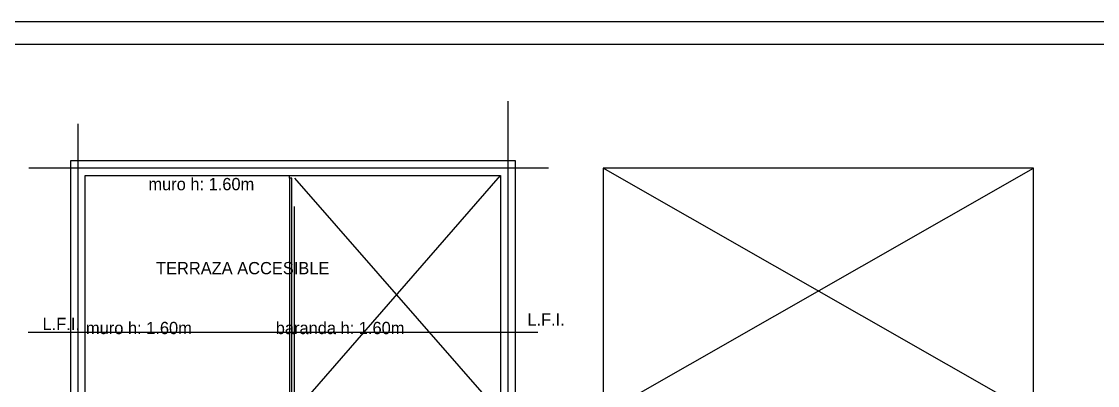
# Model space of a CAD drawing. Header units: millimetres. Extents: x 1473.7 to 1568.7, y 1808.4 to 1881.8.
# Drawn here: x 1499.63 to 1521.54, y 1874.34 to 1881.75 of the extents above; entities that cross this region are included whole.
import ezdxf

# ---------------------------------------------------------------- set-up
doc = ezdxf.new("R2010")
doc.units = ezdxf.units.MM
for name, color, linetype in [('0000-TEXTO', 7, 'CONTINUOUS'), ('AR - LADRILLO VISTO', 3, 'CONTINUOUS'), ('AR - PROYECCION 1', 2, 'CONTINUOUS'), ('AR - VISTA 1', 8, 'CONTINUOUS'), ('ES - LINEA OFICIAL', 6, 'CONTINUOUS'), ('MURO', 7, 'CONTINUOUS')]:
    doc.layers.add(name, color=color, linetype=linetype)

msp = doc.modelspace()

# ---------------------------------------------------------------- linework, layer by layer
at = {"layer": 'AR - LADRILLO VISTO', "linetype": 'CONTINUOUS'}
msp.add_lwpolyline([(1509.384941, 1873.703528), (1509.684941, 1873.703528), (1509.684941, 1878.913528), (1500.624941, 1878.913528), (1500.624941, 1873.703528), (1500.924941, 1873.703528), (1500.924941, 1878.613528), (1509.384941, 1878.613528), (1509.384941, 1873.703528)], close=True, dxfattribs=at)
at = {"layer": 'AR - PROYECCION 1'}
for points in [[(1511.471633, 1873.763528), (1520.231633, 1878.763528)], [(1520.231633, 1873.763528), (1511.471633, 1878.763528)], [(1505.184941, 1873.793528), (1509.384941, 1878.613528)], [(1505.184941, 1878.563528), (1509.384941, 1873.763528)]]:
    msp.add_lwpolyline(points, dxfattribs=at)
at = {"layer": 'AR - VISTA 1', "linetype": 'CONTINUOUS'}
for points in [[(1505.084941, 1878.563528), (1505.084941, 1878.613528)], [(1505.134941, 1878.563528), (1505.084941, 1878.563528), (1505.084941, 1873.763528), (1505.134941, 1873.763528), (1505.134941, 1878.563528)], [(1509.224941, 1873.613528), (1505.184941, 1873.613528), (1505.184941, 1877.983528)]]:
    msp.add_lwpolyline(points, dxfattribs=at)
at = {"layer": 'ES - LINEA OFICIAL'}
for p, q in [((1509.534941, 1847.433528), (1509.534941, 1880.129025)), ((1500.774941, 1879.670034), (1500.774941, 1847.433528)), ((1510.357699, 1878.763528), (1499.77885, 1878.763528))]:
    msp.add_line(p, q, dxfattribs=at)
for points in [[(1520.231633, 1847.433528), (1520.231633, 1878.763528), (1511.471633, 1878.763528), (1511.471633, 1847.433528), (1520.231633, 1847.433528)], [(1499.76256, 1875.423528), (1510.14182, 1875.423528)]]:
    msp.add_lwpolyline(points, dxfattribs=at)
at = {"layer": 'MURO', "linetype": 'CONTINUOUS'}
for p, q in [((1477.133929, 1881.752855), (1568.698675, 1881.752855)), ((1477.133929, 1881.752855), (1568.698675, 1881.752855)), ((1477.593929, 1881.292855), (1568.238675, 1881.292855)), ((1477.593929, 1881.292855), (1568.238675, 1881.292855))]:
    msp.add_line(p, q, dxfattribs=at)

# ---------------------------------------------------------------- texts
at = {"layer": '0000-TEXTO', "char_height": 0.25, "attachment_point": 1}
for s, insert, width in [('muro h: 1.60m', (1502.212554, 1878.565572), 2.236111), ('TERRAZA ACCESIBLE', (1502.368261, 1876.85351), 3.4375), ('L.F.I.', (1509.928441, 1875.805725), 0.638889), ('L.F.I.', (1500.05691, 1875.716464), 0.638889), ('muro h: 1.60m', (1500.941778, 1875.633895), 2.236111), ('baranda h: 1.60m', (1504.805641, 1875.633895), 2.763889)]:
    msp.add_mtext(s, dxfattribs=dict(at, insert=insert, width=width))

doc.saveas('drawing.dxf')
